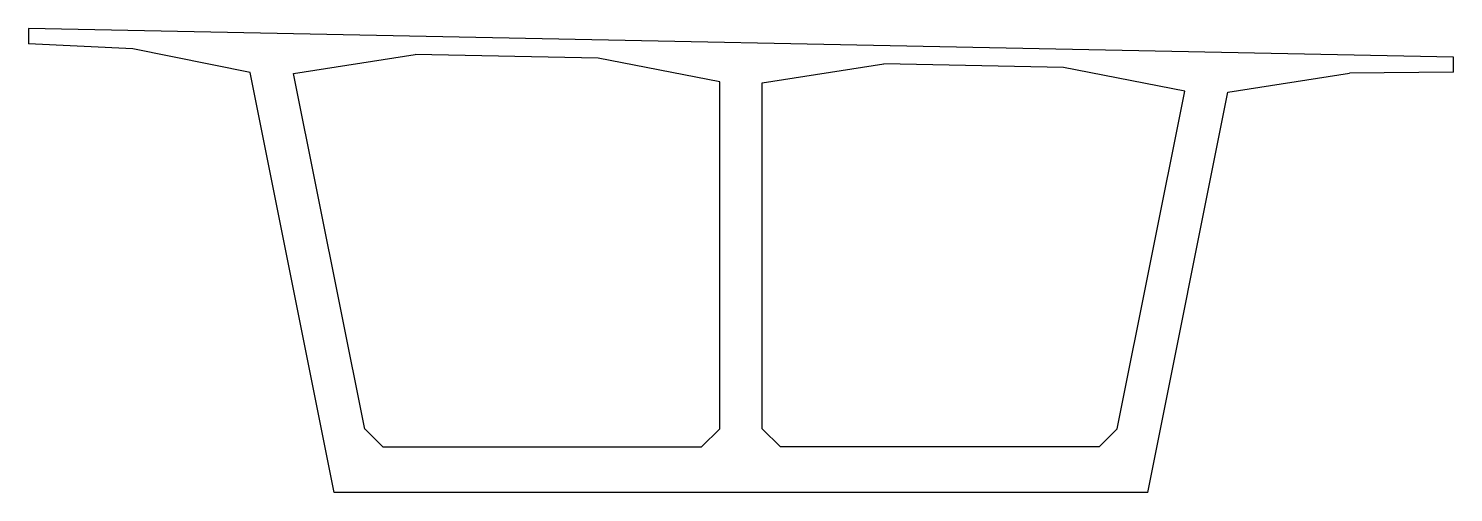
# Model space of a CAD drawing. Header units: millimetres. Extents: x -11735 to 11735, y -7400 to 235.
import ezdxf

# ---------------------------------------------------------------- set-up
doc = ezdxf.new("R2010")
doc.units = ezdxf.units.MM
doc.header["$MEASUREMENT"] = 0
doc.layers.add('INPOLY', color=1, linetype='Continuous')
doc.layers.add('OUTPOLY', color=4, linetype='Continuous')

msp = doc.modelspace()

# ---------------------------------------------------------------- linework, layer by layer
at = {"layer": 'INPOLY'}
for p, q in [((-7368, -503), (-5368, -193)), ((-2350, -253), (-5368, -193)), ((-350, -643), (-2350, -253)), ((350, -657), (2350, -347)), ((5309, -406), (2350, -347)), ((7309, -796), (5309, -406)), ((-6197, -6356), (-7368, -503)), ((-350, -6350), (-350, -643)), ((350, -6350), (350, -657)), ((6198, -6350), (7309, -796)), ((-6198, -6350), (-5898, -6650)), ((-350, -6350), (-650, -6650)), ((350, -6350), (650, -6650)), ((6198, -6350), (5898, -6650)), ((-5898, -6650), (-650, -6650)), ((5898, -6650), (650, -6650))]:
    msp.add_line(p, q, dxfattribs=at)
at = {"layer": 'OUTPOLY'}
for p, q in [((11735, -235), (-11735, 235)), ((-11735, 235), (-11735, -15)), ((-10019, -100), (-11735, -15)), ((-8084, -488), (-10019, -100)), ((11735, -485), (11735, -235)), ((-6702, -7400), (-8084, -488)), ((8020, -810), (10020, -500)), ((11735, -485), (10020, -500)), ((6702, -7400), (8020, -810)), ((6702, -7400), (-6702, -7400))]:
    msp.add_line(p, q, dxfattribs=at)

doc.saveas('drawing.dxf')
